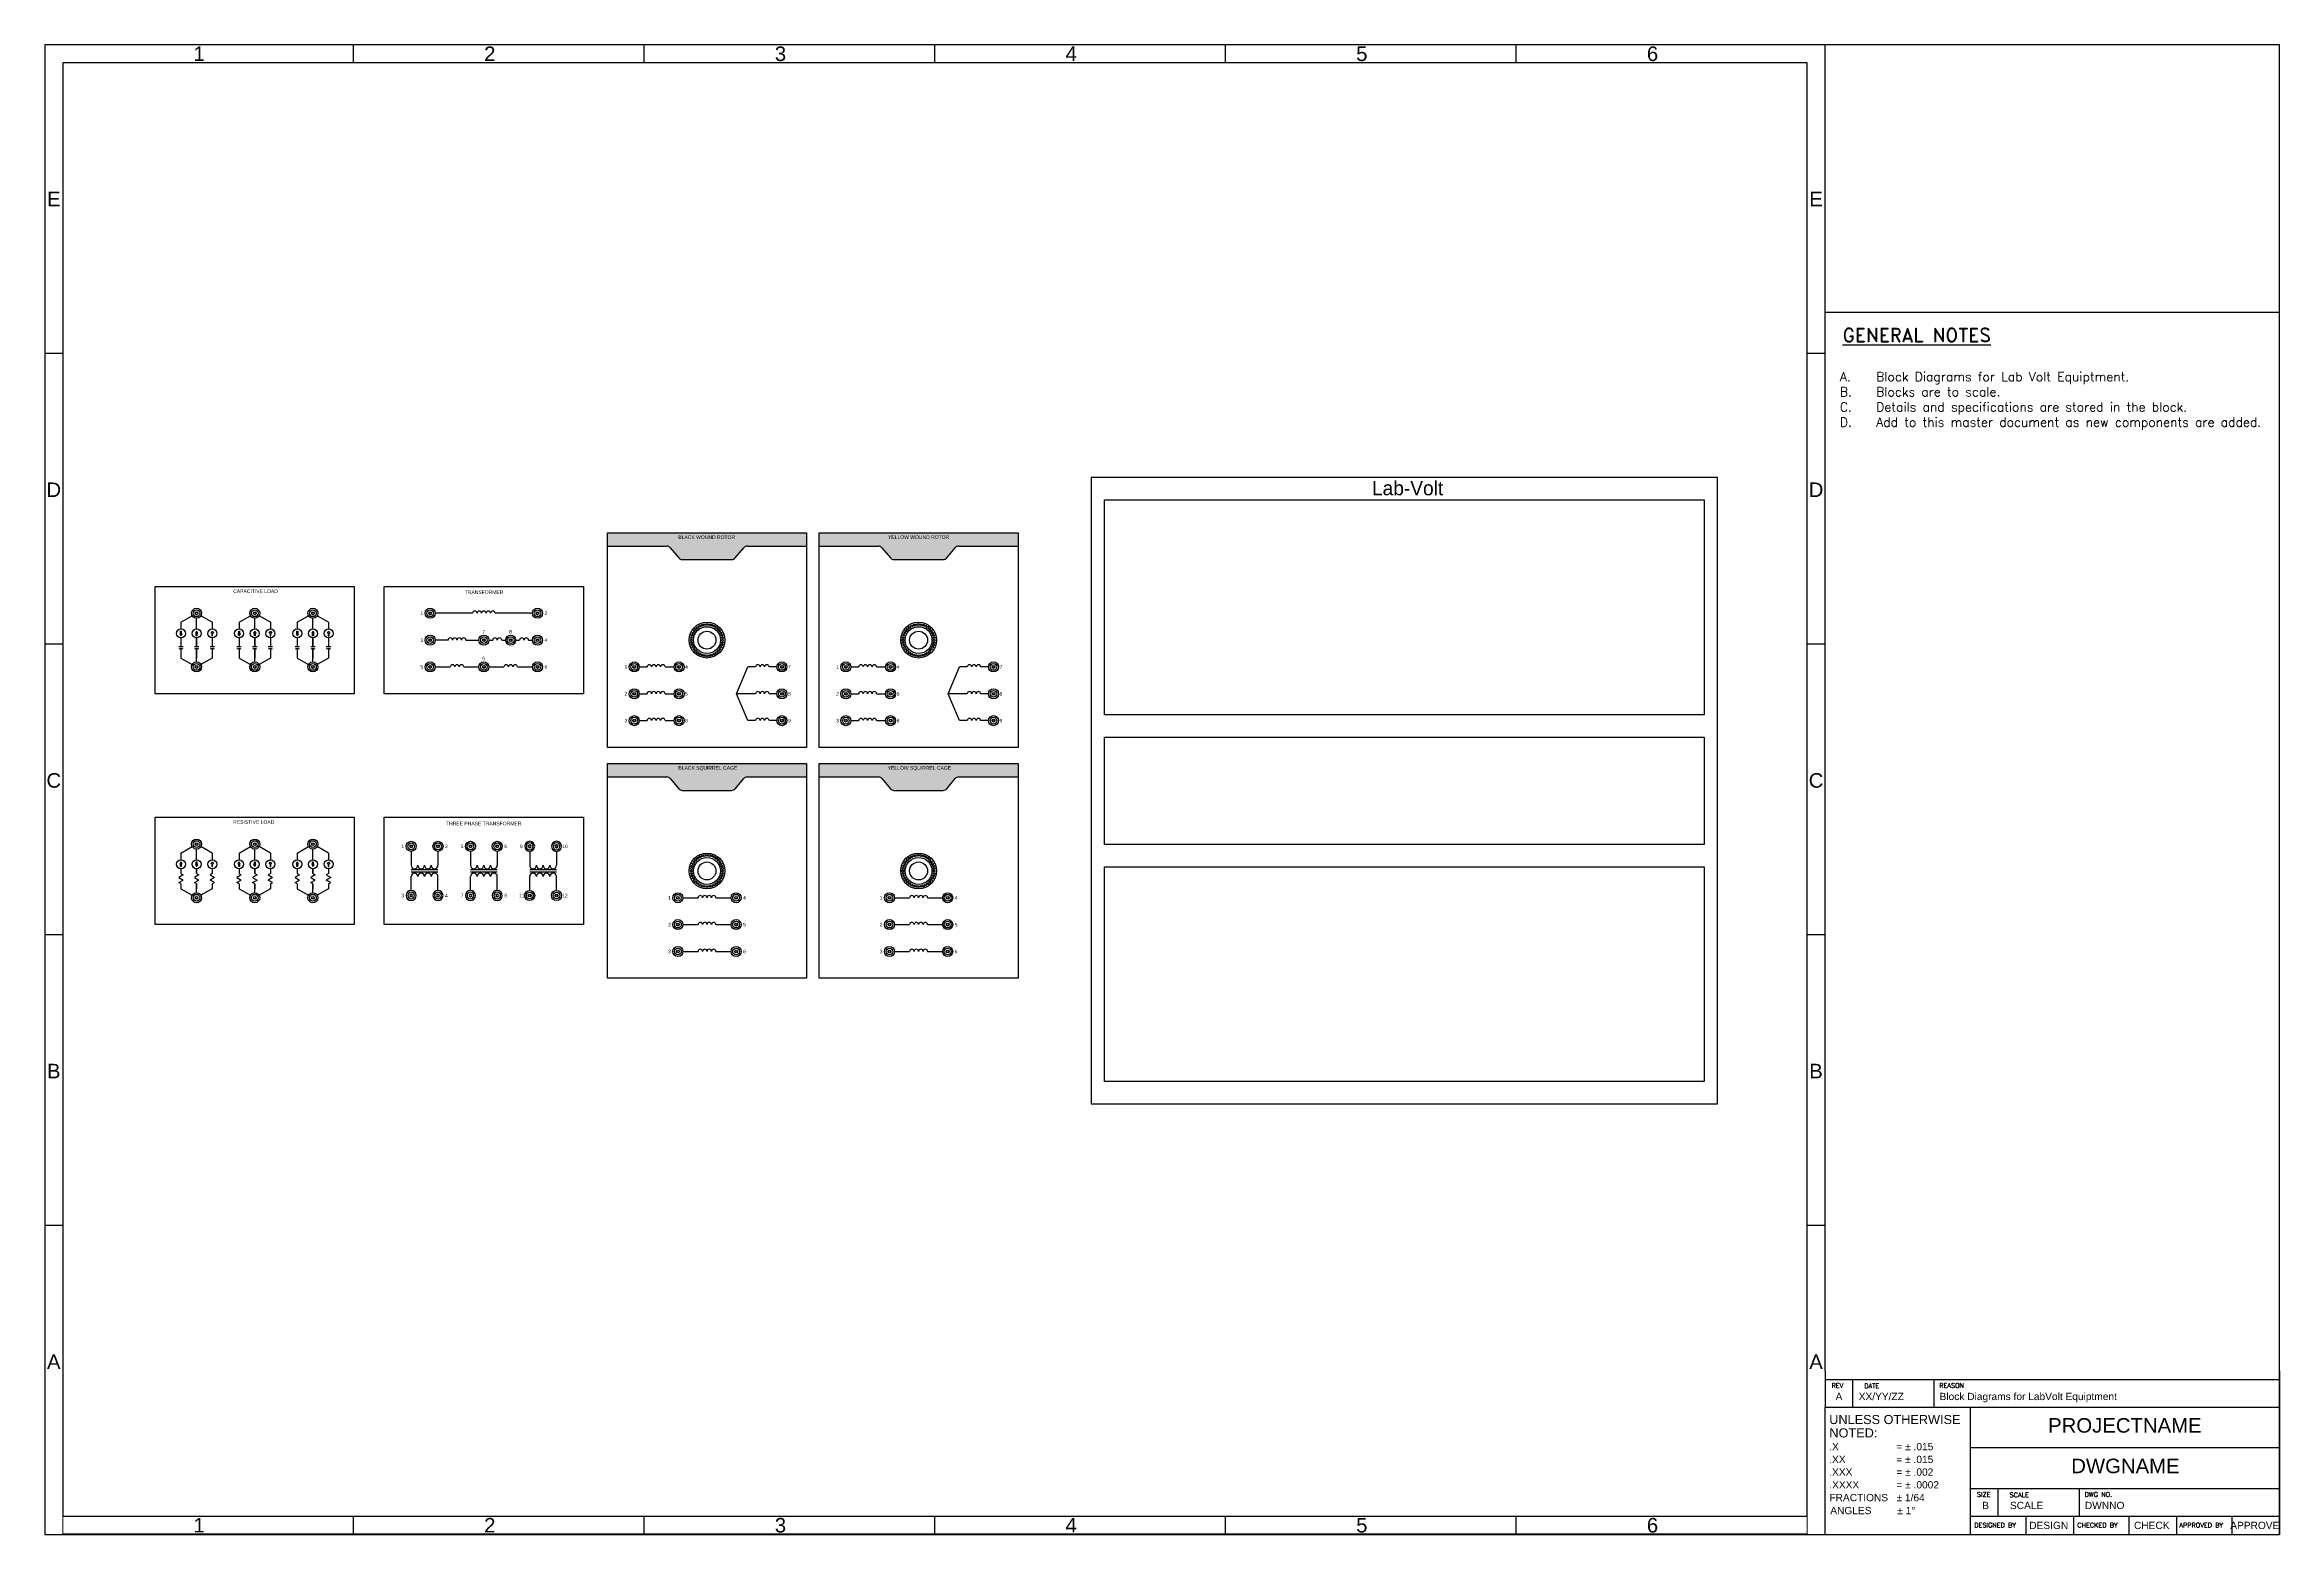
# Paper-space layout 'Layout1' of a CAD drawing. Header units: inches. Extents: x 0.6 to 15.9, y 0.1 to 10.3.
# The model-space entities are those that its viewports show. They can reach past a viewport. Long polylines and large blocks are cut down to what shows.
import ezdxf
from ezdxf.enums import TextEntityAlignment as Align

# ---------------------------------------------------------------- set-up
doc = ezdxf.new("R2010")
doc.units = ezdxf.units.IN
doc.header["$MEASUREMENT"] = 0
doc.layers.add('E-ANNO-NOTE', color=7, linetype='Continuous')
doc.styles.add('Roman', font='romans')
doc.styles.add('romand-3-16', font='romand.shx', dxfattribs={"height": 0.1875})
doc.styles.add('ROMANS', font='ROMANS.shx')
doc.styles.get("Standard").update_dxf_attribs({"font": 'arial.ttf'})
doc.linetypes.add('DATA2', pattern='A,0.0625,-0.0625,[133,ltypeshp.shx,S=0.025,R=0,X=-0.025,Y=0],-0.0625,0.0625', length=0.25)

# ---------------------------------------------------------------- blocks, each defined once
blk = doc.blocks.new('REV_BLK')
for p, q in [((0, 0.19), (3.125, 0.19)), ((0.19, 0), (0.19, 0.19)), ((0.75, 0), (0.75, 0.19))]:
    blk.add_line(p, q)
at = {"style": 'Roman'}
for s, p in [('REV', (0.044, 0.133)), ('DATE', (0.269, 0.13)), ('REASON', (0.785, 0.133))]:
    blk.add_text(s, height=0.0325, dxfattribs=at).set_placement(p)
at = {"width": 1.001}
for tag, p in [('REV', (0.095, 0.034)), ('DATE', (0.386, 0.034))]:
    blk.add_attdef(tag, text='', height=0.05, dxfattribs=at).set_placement(p, align=Align.BOTTOM_CENTER)
blk.add_attdef('REASON', text='', height=0.05, dxfattribs=at).set_placement((0.787, 0.034), align=Align.BOTTOM_LEFT)
blk = doc.blocks.new('A$C4608467D')
for p, q in [((0.75, -22.5), (0.75, -21.75)), ((0.75, -21.75), (11.875, -21.75)), ((11.9375, -21.75), (23.0625, -21.75)), ((23.125, -21.75), (34.25, -21.75)), ((34.25, -21.75), (34.25, -22.5))]:
    blk.add_line(p, q)
for points in [[(0, -35), (35, -35), (35, 0), (0, 0)], [(0.75, -1.25), (34.25, -1.25), (34.25, -13.25), (0.75, -13.25)], [(0.75, -14.5), (34.25, -14.5), (34.25, -20.5), (0.75, -20.5)], [(0.75, -21.75), (34.25, -21.75), (34.25, -33.75), (0.75, -33.75)]]:
    blk.add_lwpolyline(points, close=True)
blk = doc.blocks.new('Lab-Volt Cabinet')
blk.add_blockref('A$C4608467D', (0, 0))
at = {"insert": (15.693, -0.188), "char_height": 0.8, "attachment_point": 1}
blk.add_mtext_dynamic_manual_height_columns('{\\fBauhaus 93|b0|i0|c0|p82;Lab-Volt}', width=4.06466, gutter_width=1, heights=[0], dxfattribs=at)
blk = doc.blocks.new('A$C485334DA')
for radius in [0.281, 0.188, 0.0781, 0.0625]:
    blk.add_circle((0, 0), radius)
blk = doc.blocks.new('A$C00A648EA')
h = blk.add_hatch(color=2)
edge = h.paths.add_edge_path()
edge.add_line((11.125, 0), (11.125, -0.75))
edge.add_line((11.125, -0.75), (7.805, -0.75))
edge.add_arc((7.805, -1), 0.25, 90, 140.1944)
edge.add_line((7.613, -0.84), (7.137, -1.41))
edge.add_arc((6.945, -1.25), 0.25, 270, 320.1944, ccw=False)
edge.add_line((6.945, -1.5), (4.18, -1.5))
edge.add_arc((4.18, -1.25), 0.25, 219.8056, 270, ccw=False)
edge.add_line((3.988, -1.41), (3.512, -0.84))
edge.add_arc((3.32, -1), 0.25, 39.8056, 90)
edge.add_line((3.32, -0.75), (0, -0.75))
edge.add_line((0, -0.75), (0, 0))
edge.add_line((0, 0), (11.125, 0))
h.paths.add_polyline_path([(3.806, -0.458), (7.321, -0.458), (7.321, -0.046), (3.806, -0.046)], flags=24)
for p, q in [((0, -0.75), (0, 0)), ((0, 0), (11.125, 0)), ((11.125, 0), (11.125, -0.75)), ((0, -0.75), (3.32, -0.75)), ((3.512, -0.84), (3.988, -1.41)), ((7.137, -1.41), (7.613, -0.84)), ((7.805, -0.75), (11.125, -0.75)), ((4.18, -1.5), (6.945, -1.5)), ((1.781, -7.5), (2.216, -7.5)), ((3.216, -7.5), (3.719, -7.5)), ((7.219, -9), (7.844, -7.5)), ((8.281, -7.5), (7.844, -7.5)), ((9.469, -7.5), (9.031, -7.5)), ((1.781, -9), (2.216, -9)), ((3.216, -9), (3.719, -9)), ((8.281, -9), (7.219, -9)), ((7.844, -10.5), (7.219, -9)), ((9.469, -9), (9.031, -9)), ((1.781, -10.5), (2.216, -10.5)), ((3.216, -10.5), (3.719, -10.5)), ((8.281, -10.5), (7.844, -10.5)), ((9.469, -10.5), (9.031, -10.5))]:
    blk.add_line(p, q)
blk.add_lwpolyline([(0, 0), (11.125, 0), (11.125, -12), (0, -12)], close=True)
for centre, radius in [((5.562, -6), 1), ((5.165, -5.22), 0.05), ((5.292, -5.168), 0.05), ((5.426, -5.136), 0.05), ((5.562, -5.125), 0.05), ((5.699, -5.136), 0.05), ((5.833, -5.168), 0.05), ((5.96, -5.22), 0.05), ((4.855, -5.486), 0.05), ((5.562, -6), 0.75), ((4.944, -5.381), 0.05), ((5.048, -5.292), 0.05), ((5.562, -6), 0.5), ((6.077, -5.292), 0.05), ((6.181, -5.381), 0.05), ((6.27, -5.486), 0.05), ((4.698, -5.863), 0.05), ((4.73, -5.73), 0.05), ((4.783, -5.603), 0.05), ((6.342, -5.603), 0.05), ((6.395, -5.73), 0.05), ((6.427, -5.863), 0.05), ((4.688, -6), 0.05), ((4.698, -6.137), 0.05), ((6.427, -6.137), 0.05), ((6.438, -6), 0.05), ((4.73, -6.27), 0.05), ((4.783, -6.397), 0.05), ((6.342, -6.397), 0.05), ((6.395, -6.27), 0.05), ((4.855, -6.514), 0.05), ((4.944, -6.619), 0.05), ((5.048, -6.708), 0.05), ((5.165, -6.78), 0.05), ((5.96, -6.78), 0.05), ((6.077, -6.708), 0.05), ((6.181, -6.619), 0.05), ((6.27, -6.514), 0.05), ((5.292, -6.832), 0.05), ((5.426, -6.864), 0.05), ((5.562, -6.875), 0.05), ((5.699, -6.864), 0.05), ((5.833, -6.832), 0.05)]:
    blk.add_circle(centre, radius)
for centre, radius, start, end in [((3.32, -1), 0.25, 39.8056, 90), ((7.805, -1), 0.25, 90, 140.1944), ((4.18, -1.25), 0.25, 219.8056, 270), ((6.945, -1.25), 0.25, 270, 320.1944), ((2.341, -7.5), 0.125, 0, 180), ((2.591, -7.5), 0.125, 0, 180), ((2.841, -7.5), 0.125, 0, 180), ((3.091, -7.5), 0.125, 0, 180), ((8.406, -7.5), 0.125, 0, 180), ((8.656, -7.5), 0.125, 0, 180), ((8.906, -7.5), 0.125, 0, 180), ((2.341, -9), 0.125, 0, 180), ((2.591, -9), 0.125, 0, 180), ((2.841, -9), 0.125, 0, 180), ((3.091, -9), 0.125, 0, 180), ((8.406, -9), 0.125, 0, 180), ((8.656, -9), 0.125, 0, 180), ((8.906, -9), 0.125, 0, 180), ((2.341, -10.5), 0.125, 0, 180), ((2.591, -10.5), 0.125, 0, 180), ((2.841, -10.5), 0.125, 0, 180), ((3.091, -10.5), 0.125, 0, 180), ((8.406, -10.5), 0.125, 0, 180), ((8.656, -10.5), 0.125, 0, 180), ((8.906, -10.5), 0.125, 0, 180)]:
    blk.add_arc(centre, radius, start, end)
for p in [(1.5, -7.5), (4, -7.5), (9.75, -7.5), (1.5, -9), (4, -9), (9.75, -9), (1.5, -10.5), (4, -10.5), (9.75, -10.5)]:
    blk.add_blockref('A$C485334DA', p)
at = {"char_height": 0.2}
for s, width, insert, attachment_point in [('YELLOW WOUND ROTOR', 3.39968, (3.857, -0.145), 1), ('1', 0.21006, (0.954, -7.401), 1), ('4', 0.21006, (4.493, -7.401), 3), ('7', 0.21006, (10.243, -7.401), 3), ('2', 0.21006, (0.954, -8.901), 1), ('5', 0.21006, (4.493, -8.901), 3), ('8', 0.21006, (10.243, -8.901), 3), ('3', 0.21006, (0.954, -10.401), 1), ('6', 0.21006, (4.493, -10.401), 3), ('9', 0.21006, (10.243, -10.401), 3)]:
    blk.add_mtext_dynamic_manual_height_columns(s, width=width, gutter_width=1, heights=[0], dxfattribs=dict(at, insert=insert, attachment_point=attachment_point))
blk = doc.blocks.new('Yellow Wound Rotor')
blk.add_blockref('A$C00A648EA', (0, 0))
blk = doc.blocks.new('A$C2926358C')
h = blk.add_hatch(color=7)
edge = h.paths.add_edge_path()
edge.add_line((11.125, 12), (11.125, 11.25))
edge.add_line((11.125, 11.25), (7.805, 11.25))
edge.add_arc((7.805, 11), 0.25, 90, 140.1944)
edge.add_line((7.613, 11.16), (7.137, 10.59))
edge.add_arc((6.945, 10.75), 0.25, 270, 320.1944, ccw=False)
edge.add_line((6.945, 10.5), (4.18, 10.5))
edge.add_arc((4.18, 10.75), 0.25, 219.8056, 270, ccw=False)
edge.add_line((3.988, 10.59), (3.512, 11.16))
edge.add_arc((3.32, 11), 0.25, 39.8056, 90)
edge.add_line((3.32, 11.25), (0, 11.25))
edge.add_line((0, 11.25), (0, 12))
edge.add_line((0, 12), (11.125, 12))
h.paths.add_polyline_path([(3.892, 11.542), (7.159, 11.542), (7.159, 11.954), (3.892, 11.954)], flags=24)
for p, q in [((0, 11.25), (0, 12)), ((0, 12), (11.125, 12)), ((11.125, 12), (11.125, 11.25)), ((0, 11.25), (3.32, 11.25)), ((3.512, 11.16), (3.988, 10.59)), ((7.137, 10.59), (7.613, 11.16)), ((7.805, 11.25), (11.125, 11.25)), ((4.18, 10.5), (6.945, 10.5)), ((1.781, 4.5), (2.216, 4.5)), ((3.216, 4.5), (3.719, 4.5)), ((7.219, 3), (7.844, 4.5)), ((8.281, 4.5), (7.844, 4.5)), ((9.469, 4.5), (9.031, 4.5)), ((1.781, 3), (2.216, 3)), ((3.216, 3), (3.719, 3)), ((8.281, 3), (7.219, 3)), ((7.844, 1.5), (7.219, 3)), ((9.469, 3), (9.031, 3)), ((1.781, 1.5), (2.216, 1.5)), ((3.216, 1.5), (3.719, 1.5)), ((8.281, 1.5), (7.844, 1.5)), ((9.469, 1.5), (9.031, 1.5))]:
    blk.add_line(p, q)
blk.add_lwpolyline([(0, 12), (11.125, 12), (11.125, 0), (0, 0)], close=True)
for centre, radius in [((5.562, 6), 1), ((5.165, 6.78), 0.05), ((5.292, 6.832), 0.05), ((5.426, 6.864), 0.05), ((5.562, 6.875), 0.05), ((5.699, 6.864), 0.05), ((5.833, 6.832), 0.05), ((5.96, 6.78), 0.05), ((4.855, 6.514), 0.05), ((5.562, 6), 0.75), ((4.944, 6.619), 0.05), ((5.048, 6.708), 0.05), ((5.562, 6), 0.5), ((6.077, 6.708), 0.05), ((6.181, 6.619), 0.05), ((6.27, 6.514), 0.05), ((4.698, 6.137), 0.05), ((4.73, 6.27), 0.05), ((4.783, 6.397), 0.05), ((6.342, 6.397), 0.05), ((6.395, 6.27), 0.05), ((6.427, 6.137), 0.05), ((4.688, 6), 0.05), ((4.698, 5.863), 0.05), ((6.427, 5.863), 0.05), ((6.438, 6), 0.05), ((4.73, 5.73), 0.05), ((4.783, 5.603), 0.05), ((4.855, 5.486), 0.05), ((6.27, 5.486), 0.05), ((6.342, 5.603), 0.05), ((6.395, 5.73), 0.05), ((4.944, 5.381), 0.05), ((5.048, 5.292), 0.05), ((5.165, 5.22), 0.05), ((5.96, 5.22), 0.05), ((6.077, 5.292), 0.05), ((6.181, 5.381), 0.05), ((5.292, 5.168), 0.05), ((5.426, 5.136), 0.05), ((5.562, 5.125), 0.05), ((5.699, 5.136), 0.05), ((5.833, 5.168), 0.05)]:
    blk.add_circle(centre, radius)
for centre, radius, start, end in [((3.32, 11), 0.25, 39.8056, 90), ((7.805, 11), 0.25, 90, 140.1944), ((4.18, 10.75), 0.25, 219.8056, 270), ((6.945, 10.75), 0.25, 270, 320.1944), ((2.341, 4.5), 0.125, 0, 180), ((2.591, 4.5), 0.125, 0, 180), ((2.841, 4.5), 0.125, 0, 180), ((3.091, 4.5), 0.125, 0, 180), ((8.406, 4.5), 0.125, 0, 180), ((8.656, 4.5), 0.125, 0, 180), ((8.906, 4.5), 0.125, 0, 180), ((2.341, 3), 0.125, 0, 180), ((2.591, 3), 0.125, 0, 180), ((2.841, 3), 0.125, 0, 180), ((3.091, 3), 0.125, 0, 180), ((8.406, 3), 0.125, 0, 180), ((8.656, 3), 0.125, 0, 180), ((8.906, 3), 0.125, 0, 180), ((2.341, 1.5), 0.125, 0, 180), ((2.591, 1.5), 0.125, 0, 180), ((2.841, 1.5), 0.125, 0, 180), ((3.091, 1.5), 0.125, 0, 180), ((8.406, 1.5), 0.125, 0, 180), ((8.656, 1.5), 0.125, 0, 180), ((8.906, 1.5), 0.125, 0, 180)]:
    blk.add_arc(centre, radius, start, end)
for p in [(1.5, 4.5), (4, 4.5), (9.75, 4.5), (1.5, 3), (4, 3), (9.75, 3), (1.5, 1.5), (4, 1.5), (9.75, 1.5)]:
    blk.add_blockref('A$C485334DA', p)
at = {"char_height": 0.2}
for s, width, insert, attachment_point in [('BLACK WOUND ROTOR', 3.15631, (3.963, 11.855), 1), ('1', 0.21006, (0.954, 4.599), 1), ('4', 0.21006, (4.493, 4.599), 3), ('7', 0.21006, (10.243, 4.599), 3), ('2', 0.21006, (0.954, 3.099), 1), ('5', 0.21006, (4.493, 3.099), 3), ('8', 0.21006, (10.243, 3.099), 3), ('3', 0.21006, (0.954, 1.599), 1), ('6', 0.21006, (4.493, 1.599), 3), ('9', 0.21006, (10.243, 1.599), 3)]:
    blk.add_mtext_dynamic_manual_height_columns(s, width=width, gutter_width=1, heights=[0], dxfattribs=dict(at, insert=insert, attachment_point=attachment_point))
blk = doc.blocks.new('Black Wound Rotor')
blk.add_blockref('A$C2926358C', (0, -12))
blk = doc.blocks.new('A$C1EBC07A2')
h = blk.add_hatch(color=7)
edge = h.paths.add_edge_path()
edge.add_line((11.125, 0), (11.125, -0.75))
edge.add_line((11.125, -0.75), (7.805, -0.75))
edge.add_arc((7.805, -1), 0.25, 90, 140.1944)
edge.add_line((7.613, -0.84), (7.137, -1.41))
edge.add_arc((6.945, -1.25), 0.25, 270, 320.1944, ccw=False)
edge.add_line((6.945, -1.5), (4.18, -1.5))
edge.add_arc((4.18, -1.25), 0.25, 219.8056, 270, ccw=False)
edge.add_line((3.988, -1.41), (3.512, -0.84))
edge.add_arc((3.32, -1), 0.25, 39.8056, 90)
edge.add_line((3.32, -0.75), (0, -0.75))
edge.add_line((0, -0.75), (0, 0))
edge.add_line((0, 0), (11.125, 0))
h.paths.add_polyline_path([(3.892, -0.458), (7.284, -0.458), (7.284, -0.046), (3.892, -0.046)], flags=24)
for p, q in [((0, -0.75), (0, 0)), ((0, 0), (11.125, 0)), ((11.125, 0), (11.125, -0.75)), ((0, -0.75), (3.32, -0.75)), ((3.512, -0.84), (3.988, -1.41)), ((7.137, -1.41), (7.613, -0.84)), ((7.805, -0.75), (11.125, -0.75)), ((4.18, -1.5), (6.945, -1.5)), ((4.219, -7.5), (5.062, -7.5)), ((6.062, -7.5), (6.906, -7.5)), ((4.219, -9), (5.062, -9)), ((6.062, -9), (6.906, -9)), ((4.219, -10.5), (5.062, -10.5)), ((6.062, -10.5), (6.906, -10.5))]:
    blk.add_line(p, q)
blk.add_lwpolyline([(0, 0), (11.125, 0), (11.125, -12), (0, -12)], close=True)
for centre, radius in [((5.562, -6), 1), ((5.165, -5.22), 0.05), ((5.292, -5.168), 0.05), ((5.426, -5.136), 0.05), ((5.562, -5.125), 0.05), ((5.699, -5.136), 0.05), ((5.833, -5.168), 0.05), ((5.96, -5.22), 0.05), ((4.855, -5.486), 0.05), ((5.562, -6), 0.75), ((4.944, -5.381), 0.05), ((5.048, -5.292), 0.05), ((5.562, -6), 0.5), ((6.077, -5.292), 0.05), ((6.181, -5.381), 0.05), ((6.27, -5.486), 0.05), ((4.698, -5.863), 0.05), ((4.73, -5.73), 0.05), ((4.783, -5.603), 0.05), ((6.342, -5.603), 0.05), ((6.395, -5.73), 0.05), ((6.427, -5.863), 0.05), ((4.688, -6), 0.05), ((4.698, -6.137), 0.05), ((6.427, -6.137), 0.05), ((6.438, -6), 0.05), ((4.73, -6.27), 0.05), ((4.783, -6.397), 0.05), ((6.342, -6.397), 0.05), ((6.395, -6.27), 0.05), ((4.855, -6.514), 0.05), ((4.944, -6.619), 0.05), ((5.048, -6.708), 0.05), ((5.165, -6.78), 0.05), ((5.96, -6.78), 0.05), ((6.077, -6.708), 0.05), ((6.181, -6.619), 0.05), ((6.27, -6.514), 0.05), ((5.292, -6.832), 0.05), ((5.426, -6.864), 0.05), ((5.562, -6.875), 0.05), ((5.699, -6.864), 0.05), ((5.833, -6.832), 0.05)]:
    blk.add_circle(centre, radius)
for centre, radius, start, end in [((3.32, -1), 0.25, 39.8056, 90), ((7.805, -1), 0.25, 90, 140.1944), ((4.18, -1.25), 0.25, 219.8056, 270), ((6.945, -1.25), 0.25, 270, 320.1944), ((5.188, -7.5), 0.125, 0, 180), ((5.438, -7.5), 0.125, 0, 180), ((5.688, -7.5), 0.125, 0, 180), ((5.938, -7.5), 0.125, 0, 180), ((5.188, -9), 0.125, 0, 180), ((5.438, -9), 0.125, 0, 180), ((5.688, -9), 0.125, 0, 180), ((5.938, -9), 0.125, 0, 180), ((5.188, -10.5), 0.125, 0, 180), ((5.438, -10.5), 0.125, 0, 180), ((5.688, -10.5), 0.125, 0, 180), ((5.938, -10.5), 0.125, 0, 180)]:
    blk.add_arc(centre, radius, start, end)
for p in [(3.938, -7.5), (7.188, -7.5), (3.938, -9), (7.188, -9), (3.938, -10.5), (7.188, -10.5)]:
    blk.add_blockref('A$C485334DA', p)
at = {"char_height": 0.2}
for s, width, insert, attachment_point in [('BLACK SQUIRREL CAGE', 3.39337, (3.963, -0.145), 1), ('1', 0.21006, (3.391, -7.401), 1), ('4', 0.21006, (7.734, -7.401), 3), ('2', 0.21006, (3.391, -8.901), 1), ('5', 0.21006, (7.734, -8.901), 3), ('3', 0.21006, (3.391, -10.401), 1), ('6', 0.21006, (7.734, -10.401), 3)]:
    blk.add_mtext_dynamic_manual_height_columns(s, width=width, gutter_width=1, heights=[0], dxfattribs=dict(at, insert=insert, attachment_point=attachment_point))
blk = doc.blocks.new('Black Squirrel Cage')
blk.add_blockref('A$C1EBC07A2', (0, 0))
blk = doc.blocks.new('A$C7C896641')
h = blk.add_hatch(color=2)
edge = h.paths.add_edge_path()
edge.add_line((11.125, 0), (11.125, -0.75))
edge.add_line((11.125, -0.75), (7.805, -0.75))
edge.add_arc((7.805, -1), 0.25, 90, 140.1944)
edge.add_line((7.613, -0.84), (7.137, -1.41))
edge.add_arc((6.945, -1.25), 0.25, 270, 320.1944, ccw=False)
edge.add_line((6.945, -1.5), (4.18, -1.5))
edge.add_arc((4.18, -1.25), 0.25, 219.8056, 270, ccw=False)
edge.add_line((3.988, -1.41), (3.512, -0.84))
edge.add_arc((3.32, -1), 0.25, 39.8056, 90)
edge.add_line((3.32, -0.75), (0, -0.75))
edge.add_line((0, -0.75), (0, 0))
edge.add_line((0, 0), (11.125, 0))
h.paths.add_polyline_path([(3.786, -0.458), (7.426, -0.458), (7.426, -0.046), (3.786, -0.046)], flags=24)
for p, q in [((0, -0.75), (0, 0)), ((0, 0), (11.125, 0)), ((11.125, 0), (11.125, -0.75)), ((0, -0.75), (3.32, -0.75)), ((3.512, -0.84), (3.988, -1.41)), ((7.137, -1.41), (7.613, -0.84)), ((7.805, -0.75), (11.125, -0.75)), ((4.18, -1.5), (6.945, -1.5)), ((4.219, -7.5), (5.062, -7.5)), ((6.062, -7.5), (6.906, -7.5)), ((4.219, -9), (5.062, -9)), ((6.062, -9), (6.906, -9)), ((4.219, -10.5), (5.062, -10.5)), ((6.062, -10.5), (6.906, -10.5))]:
    blk.add_line(p, q)
blk.add_lwpolyline([(0, 0), (11.125, 0), (11.125, -12), (0, -12)], close=True)
for centre, radius in [((5.562, -6), 1), ((5.165, -5.22), 0.05), ((5.292, -5.168), 0.05), ((5.426, -5.136), 0.05), ((5.562, -5.125), 0.05), ((5.699, -5.136), 0.05), ((5.833, -5.168), 0.05), ((5.96, -5.22), 0.05), ((4.855, -5.486), 0.05), ((5.562, -6), 0.75), ((4.944, -5.381), 0.05), ((5.048, -5.292), 0.05), ((5.562, -6), 0.5), ((6.077, -5.292), 0.05), ((6.181, -5.381), 0.05), ((6.27, -5.486), 0.05), ((4.698, -5.863), 0.05), ((4.73, -5.73), 0.05), ((4.783, -5.603), 0.05), ((6.342, -5.603), 0.05), ((6.395, -5.73), 0.05), ((6.427, -5.863), 0.05), ((4.688, -6), 0.05), ((4.698, -6.137), 0.05), ((6.427, -6.137), 0.05), ((6.438, -6), 0.05), ((4.73, -6.27), 0.05), ((4.783, -6.397), 0.05), ((6.342, -6.397), 0.05), ((6.395, -6.27), 0.05), ((4.855, -6.514), 0.05), ((4.944, -6.619), 0.05), ((5.048, -6.708), 0.05), ((5.165, -6.78), 0.05), ((5.96, -6.78), 0.05), ((6.077, -6.708), 0.05), ((6.181, -6.619), 0.05), ((6.27, -6.514), 0.05), ((5.292, -6.832), 0.05), ((5.426, -6.864), 0.05), ((5.562, -6.875), 0.05), ((5.699, -6.864), 0.05), ((5.833, -6.832), 0.05)]:
    blk.add_circle(centre, radius)
for centre, radius, start, end in [((3.32, -1), 0.25, 39.8056, 90), ((7.805, -1), 0.25, 90, 140.1944), ((4.18, -1.25), 0.25, 219.8056, 270), ((6.945, -1.25), 0.25, 270, 320.1944), ((5.188, -7.5), 0.125, 0, 180), ((5.438, -7.5), 0.125, 0, 180), ((5.688, -7.5), 0.125, 0, 180), ((5.938, -7.5), 0.125, 0, 180), ((5.188, -9), 0.125, 0, 180), ((5.438, -9), 0.125, 0, 180), ((5.688, -9), 0.125, 0, 180), ((5.938, -9), 0.125, 0, 180), ((5.188, -10.5), 0.125, 0, 180), ((5.438, -10.5), 0.125, 0, 180), ((5.688, -10.5), 0.125, 0, 180), ((5.938, -10.5), 0.125, 0, 180)]:
    blk.add_arc(centre, radius, start, end)
for p in [(3.938, -7.5), (7.188, -7.5), (3.938, -9), (7.188, -9), (3.938, -10.5), (7.188, -10.5)]:
    blk.add_blockref('A$C485334DA', p)
at = {"char_height": 0.2}
for s, width, insert, attachment_point in [('YELLOW SQUIRREL CAGE', 3.60029, (3.837, -0.145), 1), ('1', 0.21006, (3.391, -7.401), 1), ('4', 0.21006, (7.734, -7.401), 3), ('2', 0.21006, (3.391, -8.901), 1), ('5', 0.21006, (7.734, -8.901), 3), ('3', 0.21006, (3.391, -10.401), 1), ('6', 0.21006, (7.734, -10.401), 3)]:
    blk.add_mtext_dynamic_manual_height_columns(s, width=width, gutter_width=1, heights=[0], dxfattribs=dict(at, insert=insert, attachment_point=attachment_point))
blk = doc.blocks.new('Yellow Squirrel Cage')
blk.add_blockref('A$C7C896641', (0, 0))
blk = doc.blocks.new('A$C021052E7')
for p, q in [((1.438, -2), (2.068, -1.64)), ((2.312, -2.375), (2.312, -1.781)), ((3.188, -2), (2.557, -1.64)), ((4.688, -2), (5.318, -1.64)), ((5.562, -2.375), (5.562, -1.781)), ((6.438, -2), (5.807, -1.64)), ((7.938, -2), (8.568, -1.64)), ((8.812, -2.375), (8.812, -1.781)), ((9.688, -2), (9.057, -1.64)), ((1.438, -2), (1.438, -2.375)), ((3.188, -2), (3.188, -2.375)), ((4.688, -2), (4.688, -2.375)), ((6.438, -2), (6.438, -2.375)), ((7.938, -2), (7.938, -2.375)), ((9.688, -2), (9.688, -2.375)), ((1.438, -2.875), (1.438, -3.149)), ((2.312, -3.149), (2.312, -2.875)), ((2.312, -2.875), (2.312, -3.149)), ((3.188, -2.875), (3.188, -3.149)), ((4.688, -2.875), (4.688, -3.149)), ((5.562, -3.149), (5.562, -2.875)), ((5.562, -2.875), (5.562, -3.149)), ((6.438, -2.875), (6.438, -3.149)), ((7.938, -2.875), (7.938, -3.149)), ((8.812, -3.149), (8.812, -2.875)), ((8.812, -2.875), (8.812, -3.149)), ((9.688, -2.875), (9.688, -3.149)), ((1.562, -3.221), (1.312, -3.365)), ((1.312, -3.365), (1.562, -3.51)), ((1.438, -3.149), (1.562, -3.221)), ((2.438, -3.221), (2.188, -3.365)), ((2.188, -3.365), (2.438, -3.51)), ((2.312, -3.149), (2.438, -3.221)), ((3.188, -3.149), (3.062, -3.221)), ((3.062, -3.221), (3.312, -3.365)), ((3.312, -3.365), (3.062, -3.51)), ((4.812, -3.221), (4.562, -3.365)), ((4.562, -3.365), (4.812, -3.51)), ((4.688, -3.149), (4.812, -3.221)), ((5.688, -3.221), (5.438, -3.365)), ((5.438, -3.365), (5.688, -3.51)), ((5.562, -3.149), (5.688, -3.221)), ((6.438, -3.149), (6.312, -3.221)), ((6.312, -3.221), (6.562, -3.365)), ((6.562, -3.365), (6.312, -3.51)), ((8.062, -3.221), (7.812, -3.365)), ((7.812, -3.365), (8.062, -3.51)), ((7.938, -3.149), (8.062, -3.221)), ((8.938, -3.221), (8.688, -3.365)), ((8.688, -3.365), (8.938, -3.51)), ((8.812, -3.149), (8.938, -3.221)), ((9.688, -3.149), (9.562, -3.221)), ((9.562, -3.221), (9.812, -3.365)), ((9.812, -3.365), (9.562, -3.51)), ((1.312, -3.654), (1.562, -3.51)), ((1.438, -3.726), (1.312, -3.654)), ((2.188, -3.654), (2.438, -3.51)), ((2.312, -3.726), (2.188, -3.654)), ((3.312, -3.654), (3.062, -3.51)), ((3.188, -3.726), (3.312, -3.654)), ((4.562, -3.654), (4.812, -3.51)), ((4.688, -3.726), (4.562, -3.654)), ((5.438, -3.654), (5.688, -3.51)), ((5.562, -3.726), (5.438, -3.654)), ((6.562, -3.654), (6.312, -3.51)), ((6.438, -3.726), (6.562, -3.654)), ((7.812, -3.654), (8.062, -3.51)), ((7.938, -3.726), (7.812, -3.654)), ((8.688, -3.654), (8.938, -3.51)), ((8.812, -3.726), (8.688, -3.654)), ((9.812, -3.654), (9.562, -3.51)), ((9.688, -3.726), (9.812, -3.654)), ((1.438, -3.726), (1.438, -4)), ((2.312, -4.219), (2.312, -3.726)), ((2.312, -3.726), (2.312, -4)), ((3.188, -3.726), (3.188, -4)), ((4.688, -3.726), (4.688, -4)), ((5.562, -4.219), (5.562, -3.726)), ((5.562, -3.726), (5.562, -4)), ((6.438, -3.726), (6.438, -4)), ((7.938, -3.726), (7.938, -4)), ((8.812, -4.219), (8.812, -3.726)), ((8.812, -3.726), (8.812, -4)), ((9.688, -3.726), (9.688, -4)), ((1.438, -4), (2.068, -4.36)), ((3.188, -4), (2.557, -4.36)), ((4.688, -4), (5.318, -4.36)), ((6.438, -4), (5.807, -4.36)), ((7.938, -4), (8.568, -4.36)), ((9.688, -4), (9.057, -4.36))]:
    blk.add_line(p, q)
blk.add_lwpolyline([(0, 0), (11.125, 0), (11.125, -6), (0, -6)], close=True)
for centre in [(1.438, -2.625), (2.312, -2.625), (3.188, -2.625), (4.688, -2.625), (5.562, -2.625), (6.438, -2.625), (7.938, -2.625), (8.812, -2.625), (9.688, -2.625)]:
    blk.add_circle(centre, 0.25)
for p in [(2.312, -1.5), (5.562, -1.5), (8.812, -1.5), (2.312, -4.5), (5.562, -4.5), (8.812, -4.5)]:
    blk.add_blockref('A$C485334DA', p)
at = {"insert": (4.356, -0.166), "char_height": 0.2, "attachment_point": 1}
blk.add_mtext_dynamic_manual_height_columns('RESISTIVE LOAD', width=2.35952, gutter_width=1, heights=[0], dxfattribs=at)
blk = doc.blocks.new('Resistive Load')
h = blk.add_hatch(color=256)
h.paths.add_polyline_path([(3.168, -2.608), (3.168, -2.759), (3.207, -2.759), (3.207, -2.608), (3.255, -2.608), (3.188, -2.491), (3.12, -2.608)])
h.paths.add_polyline_path([(1.457, -2.608), (1.457, -2.759), (1.418, -2.759), (1.418, -2.608), (1.37, -2.608), (1.438, -2.491), (1.505, -2.608)])
for points in [[(2.293, -2.642), (2.293, -2.491), (2.332, -2.491), (2.332, -2.642), (2.38, -2.642), (2.312, -2.759), (2.245, -2.642)], [(5.543, -2.642), (5.543, -2.491), (5.582, -2.491), (5.582, -2.642), (5.63, -2.642), (5.562, -2.759), (5.495, -2.642)], [(8.793, -2.642), (8.793, -2.491), (8.832, -2.491), (8.832, -2.642), (8.88, -2.642), (8.812, -2.759), (8.745, -2.642)]]:
    blk.add_hatch(color=256).paths.add_polyline_path(points)
h = blk.add_hatch(color=256)
h.paths.add_polyline_path([(6.418, -2.608), (6.418, -2.759), (6.457, -2.759), (6.457, -2.608), (6.505, -2.608), (6.438, -2.491), (6.37, -2.608)])
h.paths.add_polyline_path([(4.707, -2.608), (4.707, -2.759), (4.668, -2.759), (4.668, -2.608), (4.62, -2.608), (4.688, -2.491), (4.755, -2.608)])
h = blk.add_hatch(color=256)
h.paths.add_polyline_path([(9.668, -2.608), (9.668, -2.759), (9.707, -2.759), (9.707, -2.608), (9.755, -2.608), (9.688, -2.491), (9.62, -2.608)])
h.paths.add_polyline_path([(7.957, -2.608), (7.957, -2.759), (7.918, -2.759), (7.918, -2.608), (7.87, -2.608), (7.938, -2.491), (8.005, -2.608)])
for points in [[(1.457, -2.608), (1.505, -2.608), (1.438, -2.491), (1.37, -2.608), (1.418, -2.608)], [(1.457, -2.608), (1.457, -2.759), (1.418, -2.759), (1.418, -2.608)], [(2.293, -2.642), (2.245, -2.642), (2.312, -2.759), (2.38, -2.642), (2.332, -2.642)], [(2.293, -2.642), (2.293, -2.491), (2.332, -2.491), (2.332, -2.642)], [(3.168, -2.608), (3.12, -2.608), (3.188, -2.491), (3.255, -2.608), (3.207, -2.608)], [(3.168, -2.608), (3.168, -2.759), (3.207, -2.759), (3.207, -2.608)], [(4.707, -2.608), (4.755, -2.608), (4.688, -2.491), (4.62, -2.608), (4.668, -2.608)], [(4.707, -2.608), (4.707, -2.759), (4.668, -2.759), (4.668, -2.608)], [(5.543, -2.642), (5.495, -2.642), (5.562, -2.759), (5.63, -2.642), (5.582, -2.642)], [(5.543, -2.642), (5.543, -2.491), (5.582, -2.491), (5.582, -2.642)], [(6.418, -2.608), (6.37, -2.608), (6.438, -2.491), (6.505, -2.608), (6.457, -2.608)], [(6.418, -2.608), (6.418, -2.759), (6.457, -2.759), (6.457, -2.608)], [(7.957, -2.608), (8.005, -2.608), (7.938, -2.491), (7.87, -2.608), (7.918, -2.608)], [(7.957, -2.608), (7.957, -2.759), (7.918, -2.759), (7.918, -2.608)], [(8.793, -2.642), (8.745, -2.642), (8.812, -2.759), (8.88, -2.642), (8.832, -2.642)], [(8.793, -2.642), (8.793, -2.491), (8.832, -2.491), (8.832, -2.642)], [(9.668, -2.608), (9.62, -2.608), (9.688, -2.491), (9.755, -2.608), (9.707, -2.608)], [(9.668, -2.608), (9.668, -2.759), (9.707, -2.759), (9.707, -2.608)]]:
    blk.add_lwpolyline(points)
blk.add_blockref('A$C021052E7', (0, 0))
blk = doc.blocks.new('A$C016E707F')
for p, q in [((1.438, -2), (2.068, -1.64)), ((2.312, -2.375), (2.312, -1.781)), ((3.188, -2), (2.557, -1.64)), ((4.688, -2), (5.318, -1.64)), ((5.562, -2.375), (5.562, -1.781)), ((6.438, -2), (5.807, -1.64)), ((7.938, -2), (8.568, -1.64)), ((8.812, -2.375), (8.812, -1.781)), ((9.688, -2), (9.057, -1.64)), ((1.438, -2), (1.438, -2.375)), ((3.188, -2), (3.188, -2.375)), ((4.688, -2), (4.688, -2.375)), ((6.438, -2), (6.438, -2.375)), ((7.938, -2), (7.938, -2.375)), ((9.688, -2), (9.688, -2.375)), ((1.438, -2.875), (1.438, -3.375)), ((2.312, -3.375), (2.312, -2.875)), ((2.312, -2.875), (2.312, -3.375)), ((3.188, -2.875), (3.188, -3.375)), ((4.688, -2.875), (4.688, -3.375)), ((5.562, -3.375), (5.562, -2.875)), ((5.562, -2.875), (5.562, -3.375)), ((6.438, -2.875), (6.438, -3.375)), ((7.938, -2.875), (7.938, -3.375)), ((8.812, -3.375), (8.812, -2.875)), ((8.812, -2.875), (8.812, -3.375)), ((9.688, -2.875), (9.688, -3.375)), ((1.562, -3.375), (1.312, -3.375)), ((2.438, -3.375), (2.188, -3.375)), ((3.312, -3.375), (3.062, -3.375)), ((4.812, -3.375), (4.562, -3.375)), ((5.688, -3.375), (5.438, -3.375)), ((6.562, -3.375), (6.312, -3.375)), ((8.062, -3.375), (7.812, -3.375)), ((8.938, -3.375), (8.688, -3.375)), ((9.812, -3.375), (9.562, -3.375)), ((1.438, -3.474), (1.438, -4)), ((2.312, -4.219), (2.312, -3.474)), ((2.312, -3.474), (2.312, -4)), ((3.188, -3.474), (3.188, -4)), ((4.688, -3.474), (4.688, -4)), ((5.562, -4.219), (5.562, -3.474)), ((5.562, -3.474), (5.562, -4)), ((6.438, -3.474), (6.438, -4)), ((7.938, -3.474), (7.938, -4)), ((8.812, -4.219), (8.812, -3.474)), ((8.812, -3.474), (8.812, -4)), ((9.688, -3.474), (9.688, -4)), ((1.438, -4), (2.068, -4.36)), ((3.188, -4), (2.557, -4.36)), ((4.688, -4), (5.318, -4.36)), ((6.438, -4), (5.807, -4.36)), ((7.938, -4), (8.568, -4.36)), ((9.688, -4), (9.057, -4.36))]:
    blk.add_line(p, q)
blk.add_lwpolyline([(0, 0), (11.125, 0), (11.125, -6), (0, -6)], close=True)
for centre in [(1.438, -2.625), (2.312, -2.625), (3.188, -2.625), (4.688, -2.625), (5.562, -2.625), (6.438, -2.625), (7.938, -2.625), (8.812, -2.625), (9.688, -2.625)]:
    blk.add_circle(centre, 0.25)
for centre in [(1.437, -3.793), (2.312, -3.793), (3.187, -3.793), (4.687, -3.793), (5.562, -3.793), (6.437, -3.793), (7.937, -3.793), (8.812, -3.793), (9.687, -3.793)]:
    blk.add_arc(centre, 0.318, 66.8615, 113.1385)
for p in [(2.312, -1.5), (5.562, -1.5), (8.812, -1.5), (2.312, -4.5), (5.562, -4.5), (8.812, -4.5)]:
    blk.add_blockref('A$C485334DA', p)
at = {"insert": (4.356, -0.166), "char_height": 0.2, "attachment_point": 1}
blk.add_mtext_dynamic_manual_height_columns('CAPACITIVE LOAD', width=2.52024, gutter_width=1, heights=[0], dxfattribs=at)
blk = doc.blocks.new('Capacitive Load')
h = blk.add_hatch(color=256)
h.paths.add_polyline_path([(3.168, -2.608), (3.168, -2.759), (3.207, -2.759), (3.207, -2.608), (3.255, -2.608), (3.188, -2.491), (3.12, -2.608)])
h.paths.add_polyline_path([(1.418, -2.642), (1.418, -2.491), (1.457, -2.491), (1.457, -2.642), (1.505, -2.642), (1.438, -2.759), (1.37, -2.642)])
for points in [[(2.332, -2.608), (2.332, -2.759), (2.293, -2.759), (2.293, -2.608), (2.245, -2.608), (2.312, -2.491), (2.38, -2.608)], [(5.587, -2.608), (5.587, -2.759), (5.548, -2.759), (5.548, -2.608), (5.5, -2.608), (5.568, -2.491), (5.635, -2.608)], [(8.837, -2.608), (8.837, -2.759), (8.798, -2.759), (8.798, -2.608), (8.75, -2.608), (8.818, -2.491), (8.885, -2.608)]]:
    blk.add_hatch(color=256).paths.add_polyline_path(points)
h = blk.add_hatch(color=256)
h.paths.add_polyline_path([(6.423, -2.608), (6.423, -2.759), (6.462, -2.759), (6.462, -2.608), (6.51, -2.608), (6.443, -2.491), (6.375, -2.608)])
h.paths.add_polyline_path([(4.673, -2.642), (4.673, -2.491), (4.712, -2.491), (4.712, -2.642), (4.76, -2.642), (4.693, -2.759), (4.625, -2.642)])
h = blk.add_hatch(color=256)
h.paths.add_polyline_path([(9.673, -2.608), (9.673, -2.759), (9.712, -2.759), (9.712, -2.608), (9.76, -2.608), (9.693, -2.491), (9.625, -2.608)])
h.paths.add_polyline_path([(7.923, -2.642), (7.923, -2.491), (7.962, -2.491), (7.962, -2.642), (8.01, -2.642), (7.943, -2.759), (7.875, -2.642)])
for points in [[(1.418, -2.642), (1.37, -2.642), (1.438, -2.759), (1.505, -2.642), (1.457, -2.642)], [(1.418, -2.642), (1.418, -2.491), (1.457, -2.491), (1.457, -2.642)], [(2.332, -2.608), (2.38, -2.608), (2.312, -2.491), (2.245, -2.608), (2.293, -2.608)], [(2.332, -2.608), (2.332, -2.759), (2.293, -2.759), (2.293, -2.608)], [(3.168, -2.608), (3.12, -2.608), (3.188, -2.491), (3.255, -2.608), (3.207, -2.608)], [(3.168, -2.608), (3.168, -2.759), (3.207, -2.759), (3.207, -2.608)], [(4.673, -2.642), (4.625, -2.642), (4.693, -2.759), (4.76, -2.642), (4.712, -2.642)], [(4.673, -2.642), (4.673, -2.491), (4.712, -2.491), (4.712, -2.642)], [(5.587, -2.608), (5.635, -2.608), (5.568, -2.491), (5.5, -2.608), (5.548, -2.608)], [(5.587, -2.608), (5.587, -2.759), (5.548, -2.759), (5.548, -2.608)], [(6.423, -2.608), (6.375, -2.608), (6.443, -2.491), (6.51, -2.608), (6.462, -2.608)], [(6.423, -2.608), (6.423, -2.759), (6.462, -2.759), (6.462, -2.608)], [(7.923, -2.642), (7.875, -2.642), (7.943, -2.759), (8.01, -2.642), (7.962, -2.642)], [(7.923, -2.642), (7.923, -2.491), (7.962, -2.491), (7.962, -2.642)], [(8.837, -2.608), (8.885, -2.608), (8.818, -2.491), (8.75, -2.608), (8.798, -2.608)], [(8.837, -2.608), (8.837, -2.759), (8.798, -2.759), (8.798, -2.608)], [(9.673, -2.608), (9.625, -2.608), (9.693, -2.491), (9.76, -2.608), (9.712, -2.608)], [(9.673, -2.608), (9.673, -2.759), (9.712, -2.759), (9.712, -2.608)]]:
    blk.add_lwpolyline(points)
blk.add_blockref('A$C016E707F', (0, 0))
blk = doc.blocks.new('A$C60997745')
for p, q in [((4.938, -1.5), (2.844, -1.5)), ((8.281, -1.5), (6.188, -1.5)), ((3.562, -3), (2.844, -3)), ((4.562, -3), (5.281, -3)), ((5.844, -3), (6.062, -3)), ((6.562, -3), (6.781, -3)), ((7.344, -3), (7.562, -3)), ((8.062, -3), (8.281, -3)), ((2.844, -4.5), (3.688, -4.5)), ((4.438, -4.5), (5.281, -4.5)), ((5.844, -4.5), (6.688, -4.5)), ((7.438, -4.5), (8.281, -4.5))]:
    blk.add_line(p, q)
blk.add_lwpolyline([(0, 0), (11.125, 0), (11.125, -6), (0, -6)], close=True)
for centre in [(5.062, -1.5), (5.312, -1.5), (5.562, -1.5), (5.812, -1.5), (6.062, -1.5), (3.688, -3), (3.938, -3), (4.188, -3), (4.438, -3), (6.188, -3), (6.438, -3), (7.688, -3), (7.938, -3), (3.812, -4.5), (4.062, -4.5), (4.312, -4.5), (6.812, -4.5), (7.062, -4.5), (7.312, -4.5)]:
    blk.add_arc(centre, 0.125, 0, 180)
for p in [(2.562, -1.5), (8.562, -1.5), (2.562, -3), (5.562, -3), (7.062, -3), (8.562, -3), (2.562, -4.5), (5.562, -4.5), (8.562, -4.5)]:
    blk.add_blockref('A$C485334DA', p)
at = {"char_height": 0.2}
for s, width, insert, attachment_point in [('TRANSFORMER', 2.20029, (4.495, -0.22), 1), ('1', 0.21006, (2.016, -1.401), 1), ('2', 0.21006, (9.109, -1.401), 3), ('7', 0.21006, (5.63, -2.432), 3), ('8', 0.21006, (7.13, -2.432), 3), ('3', 0.21006, (2.016, -2.901), 1), ('4', 0.21006, (9.109, -2.901), 3), ('9', 0.21006, (5.63, -3.932), 3), ('5', 0.21006, (2.016, -4.401), 1), ('6', 0.21006, (9.109, -4.401), 3)]:
    blk.add_mtext_dynamic_manual_height_columns(s, width=width, gutter_width=1, heights=[0], dxfattribs=dict(at, insert=insert, attachment_point=attachment_point))
blk = doc.blocks.new('Transformer')
blk.add_blockref('A$C60997745', (0, 0))
blk = doc.blocks.new('A$C07C1068E')
for p, q in [((-0.577, -1.255), (-0.577, -2.036)), ((0.923, -1.255), (0.923, -2.036)), ((2.735, -1.255), (2.735, -2.036)), ((4.235, -1.255), (4.235, -2.036)), ((6.048, -1.255), (6.048, -2.036)), ((7.548, -1.255), (7.548, -2.036)), ((0.923, -2.286), (-0.577, -2.286)), ((0.923, -2.411), (-0.577, -2.411)), ((4.235, -2.286), (2.735, -2.286)), ((4.235, -2.411), (2.735, -2.411)), ((7.548, -2.286), (6.048, -2.286)), ((7.548, -2.411), (6.048, -2.411)), ((-0.577, -3.443), (-0.577, -2.661)), ((0.923, -3.443), (0.923, -2.661)), ((2.735, -3.443), (2.735, -2.661)), ((4.235, -3.443), (4.235, -2.661)), ((6.048, -3.443), (6.048, -2.661)), ((7.548, -3.443), (7.548, -2.661))]:
    blk.add_line(p, q)
blk.add_lwpolyline([(-2.077, 0.651), (9.048, 0.651), (9.048, -5.349), (-2.077, -5.349)], close=True)
for centre, start, end in [((-0.39, -2.036), 180, 0), ((-0.015, -2.036), 180, 0), ((0.36, -2.036), 180, 0), ((0.735, -2.036), 180, 0), ((2.923, -2.036), 180, 0), ((3.298, -2.036), 180, 0), ((3.673, -2.036), 180, 0), ((4.048, -2.036), 180, 0), ((6.235, -2.036), 180, 0), ((6.61, -2.036), 180, 0), ((6.985, -2.036), 180, 0), ((7.36, -2.036), 180, 0), ((-0.39, -2.661), 0, 180), ((-0.015, -2.661), 0, 180), ((0.36, -2.661), 0, 180), ((0.735, -2.661), 0, 180), ((2.923, -2.661), 0, 180), ((3.298, -2.661), 0, 180), ((3.673, -2.661), 0, 180), ((4.048, -2.661), 0, 180), ((6.235, -2.661), 0, 180), ((6.61, -2.661), 0, 180), ((6.985, -2.661), 0, 180), ((7.36, -2.661), 0, 180)]:
    blk.add_arc(centre, 0.188, start, end)
for p in [(-0.577, -0.974), (0.923, -0.974), (2.735, -0.974), (4.235, -0.974)]:
    blk.add_blockref('A$C485334DA', p)
at = {"xscale": -1}
for p in [(6.048, -0.974), (7.548, -0.974)]:
    blk.add_blockref('A$C485334DA', p, dxfattribs=at)
at = {"xscale": -1, "rotation": 180}
for p in [(-0.577, -3.724), (0.923, -3.724), (2.735, -3.724), (4.235, -3.724)]:
    blk.add_blockref('A$C485334DA', p, dxfattribs=at)
at = {"rotation": 180}
for p in [(6.048, -3.724), (7.548, -3.724)]:
    blk.add_blockref('A$C485334DA', p, dxfattribs=at)
at = {"char_height": 0.2}
for s, width, insert, attachment_point in [('THREE PHASE TRANSFORMER', 4.27302, (1.373, 0.4), 1), ('1', 0.21006, (-1.124, -0.875), 1), ('2', 0.21006, (1.469, -0.875), 3), ('5', 0.21006, (2.189, -0.875), 1), ('6', 0.21006, (4.782, -0.875), 3), ('9', 0.21006, (5.501, -0.875), 1), ('10', 0.21006, (8.171, -0.875), 3), ('3', 0.21006, (-1.124, -3.625), 1), ('4', 0.21006, (1.469, -3.625), 3), ('7', 0.21006, (2.189, -3.625), 1), ('8', 0.21006, (4.782, -3.625), 3), ('11', 0.21006, (5.446, -3.625), 1), ('12', 0.21006, (8.171, -3.625), 3)]:
    blk.add_mtext_dynamic_manual_height_columns(s, width=width, gutter_width=1, heights=[0], dxfattribs=dict(at, insert=insert, attachment_point=attachment_point))
blk = doc.blocks.new('Three-Phase Transformer')
blk.add_blockref('A$C07C1068E', (2.077, -0.651))

msp = doc.modelspace()

# ---------------------------------------------------------------- block references
for name, p in [('Lab-Volt Cabinet', (4.263, 160.363)), ('Black Wound Rotor', (-22.763, 157.282)), ('Yellow Wound Rotor', (-10.94, 157.282)), ('Capacitive Load', (-48.034, 154.282)), ('Transformer', (-35.233, 154.282)), ('Black Squirrel Cage', (-22.763, 144.384)), ('Yellow Squirrel Cage', (-10.94, 144.384)), ('Resistive Load', (-48.034, 141.384)), ('Three-Phase Transformer', (-35.233, 141.384))]:
    msp.add_blockref(name, p)

psp = doc.layouts.get("Layout1")

# ---------------------------------------------------------------- linework, layer by layer
for p, q in [((15.928, 10.302), (0.553, 10.302)), ((0.553, 10.302), (0.553, 0.052)), ((2.678, 10.177), (2.678, 10.302)), ((4.678, 10.177), (4.678, 10.302)), ((6.678, 10.177), (6.678, 10.302)), ((8.678, 10.177), (8.678, 10.302)), ((10.678, 10.177), (10.678, 10.302)), ((12.803, 1.177), (12.803, 10.302)), ((15.928, 0.052), (15.928, 10.302)), ((12.678, 10.177), (0.678, 10.177)), ((0.678, 10.177), (0.678, 0.177)), ((12.678, 0.177), (12.678, 10.177)), ((12.803, 8.462), (15.928, 8.462)), ((12.803, 8.462), (14.07, 8.462)), ((13.202, 8.462), (13.335, 8.462)), ((0.678, 8.177), (0.553, 8.177)), ((12.803, 8.177), (12.678, 8.177)), ((0.678, 6.177), (0.553, 6.177)), ((12.803, 6.177), (12.678, 6.177)), ((0.678, 4.177), (0.553, 4.177)), ((12.803, 4.177), (12.678, 4.177)), ((0.678, 2.177), (0.553, 2.177)), ((12.803, 2.177), (12.678, 2.177)), ((12.803, 1.177), (12.803, 0.927)), ((15.928, 1.177), (15.928, 0.052)), ((12.803, 0.927), (15.928, 0.927)), ((12.803, 0.052), (12.803, 0.927)), ((13.803, 0.052), (13.803, 0.927)), ((15.928, 0.647), (13.803, 0.647)), ((13.803, 0.367), (15.928, 0.367)), ((13.993, 0.177), (13.993, 0.367)), ((14.553, 0.177), (14.553, 0.367)), ((0.678, 0.177), (12.678, 0.177)), ((2.678, 0.052), (2.678, 0.177)), ((4.678, 0.052), (4.678, 0.177)), ((6.678, 0.052), (6.678, 0.177)), ((8.678, 0.052), (8.678, 0.177)), ((10.678, 0.052), (10.678, 0.177)), ((13.803, 0.177), (15.928, 0.177)), ((14.185, 0.052), (14.185, 0.177)), ((14.512, 0.177), (14.512, 0.052)), ((14.894, 0.052), (14.894, 0.177)), ((15.221, 0.177), (15.221, 0.052)), ((15.603, 0.052), (15.603, 0.177)), ((0.553, 0.052), (15.928, 0.052)), ((12.803, 0.052), (15.928, 0.052))]:
    psp.add_line(p, q)
psp.add_lwpolyline([(13.554, 8.462), (13.727, 8.462)])

# ---------------------------------------------------------------- block references
psp.add_blockref('REV_BLK', (12.803, 0.927)).add_auto_attribs({'REV': 'A', 'DATE': 'XX/YY/ZZ', 'REASON': 'Block Diagrams for LabVolt Equiptment'})

# ---------------------------------------------------------------- texts
at = {"width": 1.001}
for s, p in [('1', (1.615, 10.24)), ('2', (3.615, 10.24)), ('3', (5.615, 10.24)), ('4', (7.615, 10.24)), ('5', (9.615, 10.24)), ('6', (11.615, 10.24)), ('E', (0.615, 9.24)), ('E', (12.74, 9.24)), ('D', (0.615, 7.24)), ('D', (12.74, 7.24)), ('C', (0.615, 5.24)), ('C', (12.74, 5.24)), ('B', (0.615, 3.24)), ('B', (12.74, 3.24)), ('A', (0.615, 1.24)), ('A', (12.74, 1.24)), ('1', (1.615, 0.115)), ('2', (3.615, 0.115)), ('3', (5.615, 0.115)), ('4', (7.615, 0.115)), ('5', (9.615, 0.115)), ('6', (11.615, 0.115))]:
    psp.add_text(s, height=0.1, dxfattribs=at).set_placement(p, align=Align.MIDDLE_CENTER)
for s, height, p in [('UNLESS OTHERWISE ', 0.0625, (12.831, 0.811)), ('NOTED:', 0.0625, (12.832, 0.719)), ('.X', 0.05, (12.831, 0.631)), ('= ± .015', 0.05, (13.293, 0.631)), ('.XX', 0.05, (12.831, 0.543)), ('.XXX', 0.05, (12.831, 0.456)), ('= ± .015', 0.05, (13.293, 0.543)), ('= ± .002', 0.05, (13.293, 0.456)), ('.XXXX', 0.05, (12.831, 0.368)), ('FRACTIONS', 0.05, (12.832, 0.28)), ('= ± .0002', 0.05, (13.293, 0.368)), ('± 1/64', 0.05, (13.294, 0.28)), ('ANGLES', 0.05, (12.838, 0.191)), ('± 1°', 0.05, (13.299, 0.191))]:
    psp.add_text(s, height=height, dxfattribs=at).set_placement(p)
at = {"style": 'Roman'}
for s, p in [('SIZE', (13.847, 0.31)), ('SCALE', (14.072, 0.307)), ('DWG NO.', (14.588, 0.31)), ('DESIGNED BY', (13.829, 0.099)), ('CHECKED BY', (14.538, 0.099)), ('APPROVED BY', (15.24, 0.099))]:
    psp.add_text(s, height=0.0325, dxfattribs=at).set_placement(p)
at = {"insert": (13.883, 0.276), "char_height": 0.05, "width": 0.14685, "attachment_point": 1}
psp.add_mtext('B', dxfattribs=at)
at = {"width": 1.001}
for tag, text, p in [('PROJECTNAME', 'PROJECT NAME', (14.865, 0.802)), ('DWGNAME', 'DRAWING NAME', (14.869, 0.523))]:
    psp.add_attdef(tag, text=text, height=0.1, dxfattribs=at).set_placement(p, align=Align.MIDDLE_CENTER)
for tag, text, p in [('SCALE', 'NTS', (14.189, 0.211)), ('DESIGN', 'XXX', (14.341, 0.074)), ('CHECK', 'YYY', (15.05, 0.074)), ('APPROVE', 'ZZZ', (15.759, 0.074))]:
    psp.add_attdef(tag, text=text, height=0.05, dxfattribs=at).set_placement(p, align=Align.BOTTOM_CENTER)
psp.add_attdef('DWNNO', text='XXXXXXX', height=0.05, dxfattribs=at).set_placement((14.59, 0.211), align=Align.BOTTOM_LEFT)
at = {"layer": 'E-ANNO-NOTE', "style": 'romand-3-16'}
psp.add_text('%%UGENERAL NOTES', height=0.09375, dxfattribs=at).set_placement((12.923, 8.257))
at = {"layer": 'E-ANNO-NOTE', "insert": (12.904, 8.049), "char_height": 0.0625, "width": 2.90519, "attachment_point": 1, "style": 'ROMANS'}
psp.add_mtext('\\pi-0.25,l0.25;A.^IBlock Diagrams for Lab Volt Equiptment. \\PB.^IBlocks are to scale.\\PC.^IDetails and specifications are stored in the block.\\PD.^IAdd to this master document as new components are added. ', dxfattribs=at)

# ---------------------------------------------------------------- viewports
at = {"layer": '0'}
psp.add_viewport(center=(6.678, 5.116), size=(12, 10.12228), view_center_point=(-4.462, 142.435), view_height=82.20761, dxfattribs=at)
at = {"layer": 'Defpoints', "linetype": 'DATA2'}
psp.add_viewport(center=(6.678, 5.177), size=(12, 10), view_center_point=(16.084, 10.726), view_height=20, status=3, dxfattribs=at)

doc.saveas('drawing.dxf')
